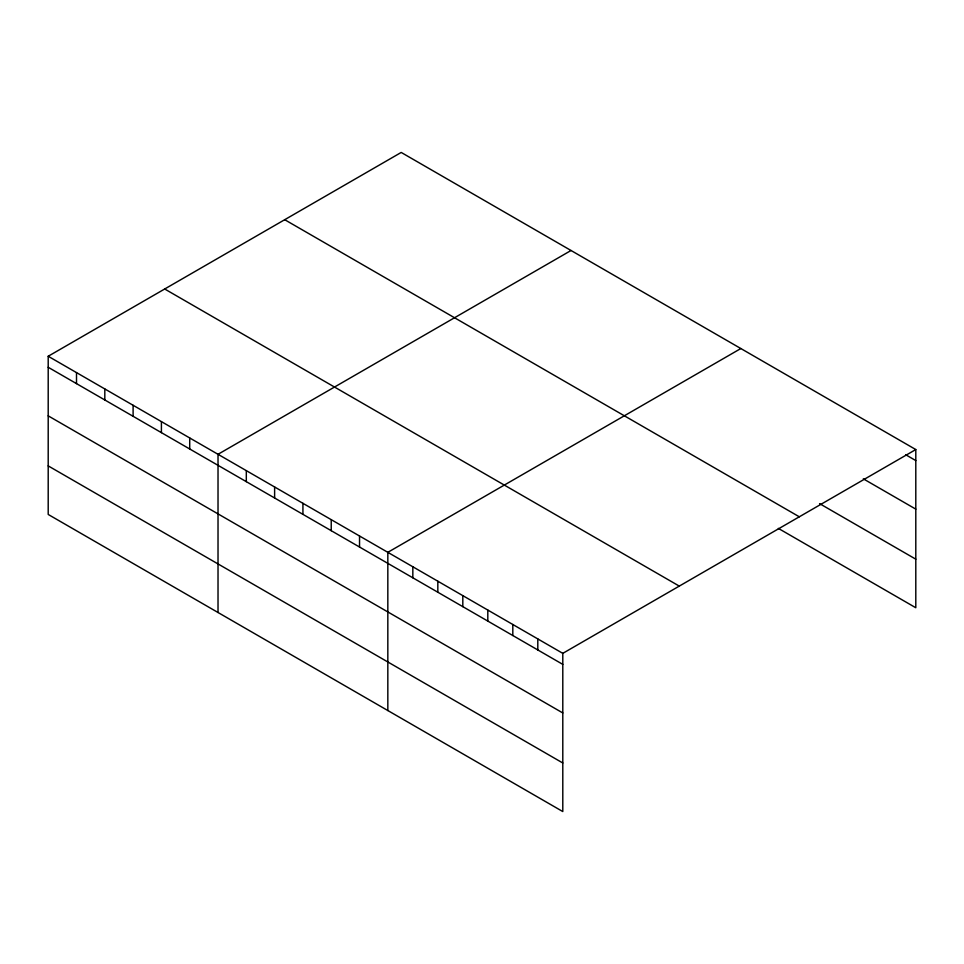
<?xml version="1.0" encoding="UTF-8"?>
<svg xmlns="http://www.w3.org/2000/svg" width="964" height="964" viewBox="0 0 964 964"><rect width="100%" height="100%" fill="white"/><g stroke="black" fill="none" stroke-linecap="round" stroke-linejoin="round"><path stroke-width="1.45" d="M562.795 712.95L562.795 653.351L48.2 356.258L48.2 514.451L562.795 811.555L562.795 712.95L48.2 415.846M778.334 528.38L915.8 607.742L915.8 449.549L401.205 152.445L48.2 356.258M571.025 250.495L218.021 454.297L218.021 612.489M740.834 348.534L387.829 552.336L387.829 710.54M562.795 653.351L915.8 449.549M905.799 454.803L915.8 460.575M863.31 478.831L915.8 509.137M819.569 503.618L915.8 559.18M284.717 219.708L799.313 516.8M164.687 288.995L679.283 586.1M48.2 367.284L562.795 664.377M48.2 465.889L562.795 762.982M537.804 638.927L537.804 649.953M512.812 624.491L512.812 635.517M487.808 610.055L487.808 621.081M462.816 595.632L462.816 606.657M437.825 581.196L437.825 592.221M412.833 566.772L412.833 577.798M359.536 535.996L359.536 547.022M331.23 519.656L331.23 530.682M302.925 503.316L302.925 514.342M274.62 486.977L274.62 498.002M246.314 470.637L246.314 481.663M189.715 437.957L189.715 448.983M161.41 421.617L161.41 432.643M133.104 405.278L133.104 416.303M104.811 388.938L104.811 399.964M76.505 372.598L76.505 383.624"/></g></svg>
